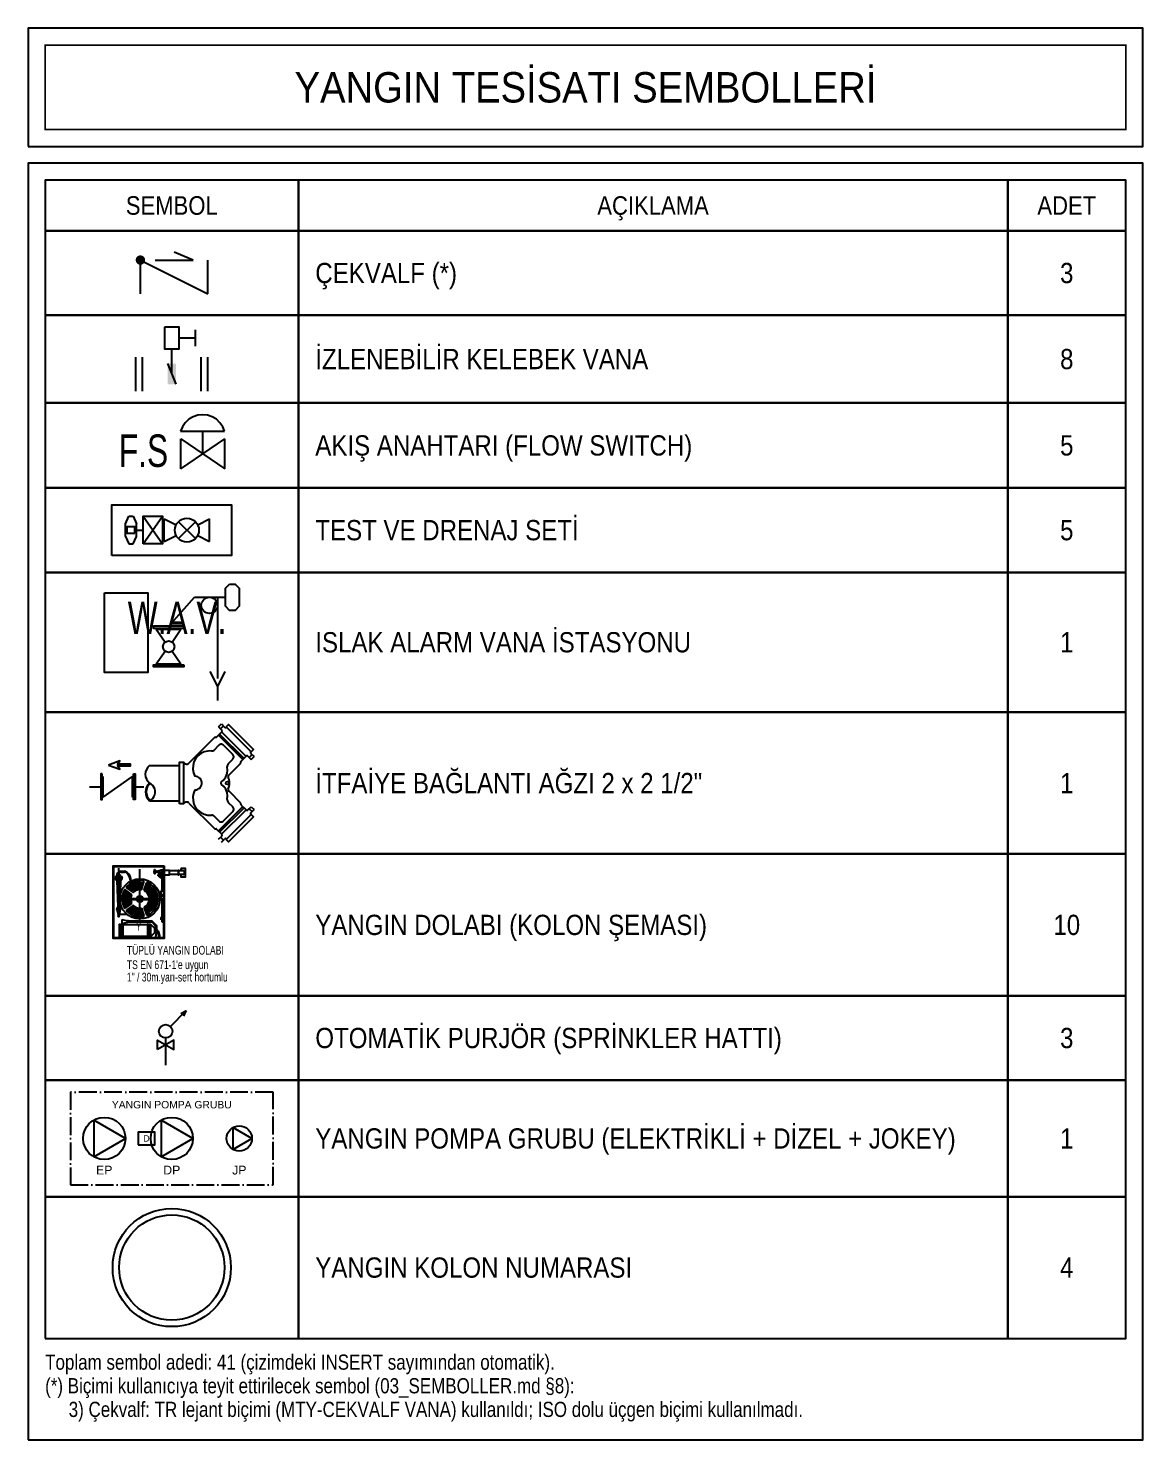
# Model space of a CAD drawing. Header units: centimetres. Extents: x -580 to 3890, y -1115 to 2015.
# Drawn here: x 3230 to 3890, y 914 to 1750 of the extents above; entities that cross this region are included whole.
import ezdxf
from ezdxf.enums import TextEntityAlignment as Align

# ---------------------------------------------------------------- set-up
doc = ezdxf.new("R2010")
doc.units = ezdxf.units.CM
doc.linetypes.add('DASHDOT', pattern=[3.556, 2.54, -0.508, 0, -0.508])
for name, color, linetype in [('MTY-PISSU-KOLONNO', 211, 'Continuous'), ('MTY-VANA', 1, 'Continuous'), ('ROTAS-LEJANT-BASLIK', 5, 'Continuous'), ('ROTAS-LEJANT-CERCEVE', 7, 'Continuous'), ('ROTAS-LEJANT-YAZI', 7, 'Continuous'), ('ROTAS-YANGIN-SEMBOL', 10, 'Continuous')]:
    doc.layers.add(name, color=color, linetype=linetype)
doc.styles.add('ANOTATIVO', font='arial.ttf')
doc.styles.add('CAP', font='wturkce.SHX', dxfattribs={"width": 0.65})
doc.styles.add('ROTAS', font='arial.ttf')

# ---------------------------------------------------------------- blocks, each defined once
blk = doc.blocks.new('MTY-CEKVALF VANA')
at = {"layer": 'MTY-VANA'}
h = blk.add_hatch(color=256, dxfattribs=at)
edge = h.paths.add_edge_path()
edge.add_arc((-10, 5), 1.41, 180, 540, ccw=False)
for p, q in [((-10, -5), (-10, 5)), ((-10, 5), (10, -5)), ((-5.6, 5), (5.6, 5)), ((5.6, 5), (0, 7.32)), ((10, -5), (10, 5))]:
    blk.add_line(p, q, dxfattribs=at)
at = {"layer": 'MTY-VANA', "style": 'CAP', "width": 0.65}
blk.add_attdef('CAP', text='', height=5, rotation=153.4349, dxfattribs=at).set_placement((0, 0), align=Align.CENTER)
blk = doc.blocks.new('MTY-IZLENEBILIR KELEBEK VANA')
at = {"layer": 'MTY-VANA'}
for p, q in [((6.98, 8.19), (6.98, 13.07)), ((6.98, 8.19), (6.98, 13.07)), ((6.98, 8.19), (6.98, 13.07)), ((6.98, 8.19), (6.98, 13.07)), ((6.98, 10.63), (2.17, 10.63)), ((6.98, 10.63), (2.17, 10.63)), ((6.98, 10.63), (2.17, 10.63)), ((6.98, 10.63), (2.17, 10.63)), ((-1.22, 3.06), (1.22, -3.06)), ((-1.22, 3.06), (1.22, -3.06)), ((-1.22, 3.06), (1.22, -3.06))]:
    blk.add_line(p, q, dxfattribs=at)
at = {"layer": 'MTY-VANA', "linetype": 'Continuous'}
for p, q in [((-10.66, -5.08), (-10.66, 4.92)), ((-10.66, -5.08), (-10.66, 4.92)), ((-10.66, -5.08), (-10.66, 4.92)), ((-10.66, -5.08), (-10.66, 4.92)), ((-8.66, -5.08), (-8.66, 4.92)), ((-8.66, -5.08), (-8.66, 4.92)), ((-8.66, -5.08), (-8.66, 4.92)), ((-8.66, -5.08), (-8.66, 4.92)), ((0, 0), (0, 7.39)), ((0, 0), (0, 7.39)), ((0, 0), (0, 7.39)), ((0, 0), (0, 7.39)), ((8.66, -5.08), (8.66, 4.92)), ((8.66, -5.08), (8.66, 4.92)), ((8.66, -5.08), (8.66, 4.92)), ((8.66, -5.08), (8.66, 4.92)), ((10.66, -5.08), (10.66, 4.92)), ((10.66, -5.08), (10.66, 4.92)), ((10.66, -5.08), (10.66, 4.92)), ((10.66, -5.08), (10.66, 4.92))]:
    blk.add_line(p, q, dxfattribs=at)
at = {"layer": 'MTY-VANA'}
blk.add_lwpolyline([(-2.17, 13.88), (-2.17, 7.39), (2.17, 7.39), (2.17, 13.88)], close=True, dxfattribs=at)
blk.add_lwpolyline([(-2.17, 13.88), (-2.17, 7.39), (2.17, 7.39), (2.17, 13.88)], close=True, dxfattribs=at)
blk.add_lwpolyline([(-2.17, 13.88), (-2.17, 7.39), (2.17, 7.39), (2.17, 13.88)], close=True, dxfattribs=at)
blk.add_lwpolyline([(-2.17, 13.88), (-2.17, 7.39), (2.17, 7.39), (2.17, 13.88)], close=True, dxfattribs=at)
at = {"layer": 'MTY-VANA', "linetype": 'Continuous'}
blk.add_trace([(-1.22, 3.06), (1.22, 3.06), (-1.22, -3.06), (1.22, -3.06)], dxfattribs=at)
blk.add_trace([(-1.22, 3.06), (1.22, 3.06), (-1.22, -3.06), (1.22, -3.06)], dxfattribs=at)
blk.add_trace([(-1.22, 3.06), (1.22, 3.06), (-1.22, -3.06), (1.22, -3.06)], dxfattribs=at)
blk.add_trace([(-1.22, 3.06), (1.22, 3.06), (-1.22, -3.06), (1.22, -3.06)], dxfattribs=at)
at = {"layer": 'MTY-VANA', "style": 'CAP', "width": 0.65}
blk.add_attdef('CAP', text='', height=5, rotation=270, dxfattribs=at).set_placement((0, 0), align=Align.CENTER)
blk = doc.blocks.new('ROTAS-AKIS-ANAHTARI')
for p, q in [((-6.54, 3.08), (6.47, 3.08)), ((-6.5, -8), (-6.5, 0.8)), ((-6.5, 0.8), (6.54, -8)), ((-6.5, -8), (6.54, 0.8)), ((0.02, -3.6), (0.02, 3.08)), ((6.54, -8), (6.54, 0.8))]:
    blk.add_line(p, q)
blk.add_lwpolyline([(6.47, 3.08), (5.93, 4.43), (5.11, 5.63), (4.05, 6.63), (2.8, 7.38), (1.42, 7.85), (-0.03, 8), (-1.48, 7.85), (-2.86, 7.38), (-4.11, 6.63), (-5.17, 5.63), (-5.99, 4.43), (-6.54, 3.08)])
at = {"style": 'ROTAS', "width": 0.7}
blk.add_text('F.S', height=9.6, dxfattribs=at).set_placement((-24.83, -7.46))
at = {"style": 'ROTAS'}
blk.add_attdef('NO', text='', height=6, dxfattribs=at).set_placement((0, 11), align=Align.BOTTOM_CENTER)
blk = doc.blocks.new('ROTAS-TEST-DRENAJ')
for p, q in [((-13.69, 1.91), (-12.71, 4.1)), ((-11.41, 4.1), (-10.43, 1.91)), ((-10.95, 0), (-8.45, 0)), ((-8.45, 4.1), (-2.75, -4.1)), ((-8.45, -4.1), (-2.75, 4.1)), ((-8.45, 4.1), (-2.75, -4.1)), ((-8.45, -4.1), (-2.75, 4.1)), ((-2.75, 0), (-2.23, 0)), ((-2.23, 3.36), (1.32, 1.59)), ((-2.23, -3.36), (-2.23, 3.36)), ((1.98, -2.51), (7, 2.51)), ((1.98, 2.51), (7, -2.51)), ((7.67, 1.59), (11.21, 3.36)), ((11.21, -3.36), (11.21, 3.36)), ((-13.69, -1.91), (-12.71, -4.1)), ((-11.41, -4.1), (-10.43, -1.91)), ((-2.23, -3.36), (1.32, -1.59)), ((7.67, -1.59), (11.21, -3.36))]:
    blk.add_line(p, q)
for points in [[(-17.7, -7.5), (-17.7, 7.5), (17.7, 7.5), (17.7, -7.5), (-17.7, -7.5)], [(-13.69, -1.91), (-13.69, 1.91)], [(-10.95, -0.94), (-10.95, 0.94), (-13.3, 0.94), (-13.3, -0.94), (-10.95, -0.94)], [(-12.71, 4.1), (-11.41, 4.1)], [(-10.43, -1.91), (-10.43, 1.91)], [(-8.45, -4.1), (-8.45, 4.1), (-2.75, 4.1), (-2.75, -4.1), (-8.45, -4.1)], [(-12.71, -4.1), (-11.41, -4.1)]]:
    blk.add_lwpolyline(points)
blk.add_circle((4.49, 0), 3.55)
at = {"style": 'ROTAS'}
blk.add_attdef('NO', text='', height=6, dxfattribs=at).set_placement((0, 10.5), align=Align.BOTTOM_CENTER)
blk = doc.blocks.new('ROTAS-ISLAK-ALARM')
for p, q in [((-0.92, 4.74), (6.69, 13.33)), ((6.69, 13.33), (13.49, 13.33)), ((13.49, 13.33), (13.49, -10.69)), ((13.49, 13.33), (15.89, 13.33)), ((-4.58, 3.86), (-1.93, 0.07)), ((-4.58, 3.86), (2.71, 3.86)), ((0.11, 0.07), (2.71, 3.86)), ((-4.58, -6.39), (-1.96, -2.64)), ((0.14, -2.64), (2.71, -6.39)), ((-4.58, -6.39), (2.71, -6.39)), ((11.25, -8.71), (13.49, -13.09)), ((15.72, -8.71), (13.49, -13.09)), ((13.49, -13.09), (13.49, -17.21))]:
    blk.add_line(p, q)
for points in [[(17.09, 17.21), (18.76, 17.21), (19.96, 16.01), (19.96, 10.65), (18.76, 9.45), (17.09, 9.45), (15.89, 10.65), (15.89, 16.01), (17.09, 17.21)], [(-19.96, 14.61), (-7.13, 14.61), (-7.13, -8.92), (-19.96, -8.92), (-19.96, 14.61)], [(3.58, 4.2), (3.58, 4.74), (-5.42, 4.74), (-5.42, 4.2), (3.58, 4.2)], [(3.58, -6.73), (3.58, -7.26), (-5.42, -7.26), (-5.42, -6.73), (3.58, -6.73)]]:
    blk.add_lwpolyline(points)
for centre, radius in [((11.14, 10.95), 2.4), ((-0.91, -1.3), 1.7)]:
    blk.add_circle(centre, radius)
at = {"style": 'ROTAS', "width": 0.7}
blk.add_text('W.A.V.', height=9.6, dxfattribs=at).set_placement((-13.03, 2.41))
at = {"style": 'ROTAS'}
blk.add_attdef('NO', text='', height=6, dxfattribs=at).set_placement((0, 20.21), align=Align.BOTTOM_CENTER)
blk = doc.blocks.new('ROTAS-ITFAIYE-AGZI')
for p, q in [((16.43, 19.72), (17.46, 20.75)), ((17.12, 19.03), (18.15, 20.06)), ((17.46, 20.75), (18.56, 19.65)), ((6.04, 7), (15.04, 16)), ((15.21, 16.07), (15.54, 16.07)), ((15.71, 16.14), (17.53, 17.96)), ((16.37, 16.8), (24.93, 8.24)), ((16.43, 19.72), (17.53, 18.62)), ((16.8, 17.23), (25.36, 8.67)), ((17.51, 17.94), (25.96, 9.5)), ((19.21, 19.65), (19.23, 19.67)), ((14.83, 11.61), (16.51, 13.29)), ((18.14, 13.29), (21.42, 10.01)), ((27.16, 8.99), (28.18, 10.02)), ((27.77, 11.09), (27.79, 11.11)), ((27.77, 10.43), (28.87, 9.33)), ((-7.82, 6.2), (2.7, 6.2)), ((4.16, 7.31), (4.29, 7.13)), ((19.8, 6.76), (21.42, 8.38)), ((20.09, 2.88), (24.13, 6.92)), ((24.2, 7.08), (24.2, 7.42)), ((24.27, 7.58), (26.09, 9.4)), ((26.74, 9.4), (27.84, 8.3)), ((27.84, 8.3), (28.87, 9.33)), ((-24.06, -4.97), (-24.06, 2.34)), ((-13.78, -4.97), (-13.78, 2.34)), ((-28.87, -1.3), (-24.94, -1.3)), ((-12.9, -1.3), (-9.79, -1.3)), ((20.09, -2.88), (24.13, -6.92)), ((-7.82, -6.2), (2.7, -6.2)), ((4.16, -7.31), (4.29, -7.13)), ((6.04, -7), (15.05, -16)), ((16.37, -16.8), (24.93, -8.24)), ((16.8, -17.23), (25.36, -8.67)), ((17.51, -17.94), (25.96, -9.5)), ((19.8, -6.76), (21.42, -8.38)), ((24.2, -7.42), (24.2, -7.08)), ((24.27, -7.58), (26.09, -9.4)), ((26.74, -9.4), (27.84, -8.3)), ((27.16, -8.99), (28.19, -10.02)), ((27.77, -10.43), (28.87, -9.33)), ((27.84, -8.3), (28.87, -9.33)), ((14.83, -11.61), (16.51, -13.29)), ((18.14, -13.29), (21.42, -10.01)), ((27.77, -11.09), (27.79, -11.11)), ((15.21, -16.07), (15.54, -16.07)), ((15.71, -16.14), (17.53, -17.96)), ((16.43, -19.72), (17.53, -18.62)), ((17.12, -19.03), (18.15, -20.06)), ((17.46, -20.75), (18.56, -19.65)), ((19.22, -19.65), (19.24, -19.67))]:
    blk.add_line(p, q)
for points in [[(19.14, 19.76), (27.89, 11.01), (28.71, 11.83), (19.95, 20.58), (19.14, 19.76)], [(15.21, 16.07), (15.16, 16.07), (15.12, 16.05), (15.08, 16.03), (15.04, 16)], [(15.54, 16.07), (15.59, 16.08), (15.63, 16.09), (15.67, 16.11), (15.71, 16.14)], [(17.53, 17.96), (17.6, 18.04), (17.64, 18.14), (17.66, 18.24), (17.66, 18.34), (17.64, 18.44), (17.6, 18.54), (17.53, 18.62)], [(18.56, 19.65), (18.64, 19.58), (18.73, 19.54), (18.84, 19.51), (18.94, 19.51), (19.04, 19.54), (19.13, 19.58), (19.21, 19.65)], [(13.92, 11.28), (12.63, 11.24), (11.37, 10.93), (10.21, 10.36), (9.2, 9.56), (8.37, 8.56), (7.78, 7.42), (7.45, 6.17), (7.38, 4.88), (7.59, 3.6), (8.07, 2.4)], [(13.92, 11.28), (14.17, 11.28), (14.41, 11.34), (14.63, 11.45), (14.83, 11.61)], [(18.14, 13.29), (17.94, 13.45), (17.7, 13.56), (17.45, 13.62), (17.19, 13.62), (16.94, 13.56), (16.71, 13.45), (16.51, 13.29)], [(21.42, 8.38), (21.58, 8.58), (21.69, 8.81), (21.75, 9.07), (21.75, 9.33), (21.69, 9.58), (21.58, 9.81), (21.42, 10.01)], [(27.77, 11.09), (27.71, 11.01), (27.66, 10.91), (27.64, 10.81), (27.64, 10.71), (27.66, 10.61), (27.71, 10.51), (27.77, 10.43)], [(-22.16, 6.34), (-18.25, 4.9), (-19, 6.04), (-14.48, 6.04), (-14.48, 6.64), (-19, 6.64), (-18.25, 7.79), (-22.16, 6.34)], [(-7.82, 6.2), (-8.44, 5.57), (-8.9, 4.81), (-9.19, 3.98), (-9.29, 3.1), (-9.19, 2.22), (-8.9, 1.38), (-8.44, 0.63), (-7.82, 0)], [(2.7, -7.31), (2.7, 7.31), (4.16, 7.31), (4.16, -7.31), (2.7, -7.31)], [(4.29, 7.13), (4.46, 6.95), (4.66, 6.81), (4.89, 6.71), (5.13, 6.66), (5.38, 6.67), (5.62, 6.73), (5.84, 6.84), (6.04, 7)], [(17.38, 0.35), (18.27, 1.18), (18.95, 2.19), (19.39, 3.32), (19.57, 4.52), (19.48, 5.73)], [(19.8, 6.76), (19.63, 6.54), (19.51, 6.29), (19.46, 6.01), (19.48, 5.73)], [(24.13, 6.92), (24.16, 6.95), (24.18, 6.99), (24.19, 7.04), (24.2, 7.08)], [(24.27, 7.58), (24.24, 7.55), (24.22, 7.51), (24.2, 7.46), (24.2, 7.42)], [(26.74, 9.4), (26.66, 9.47), (26.57, 9.51), (26.47, 9.54), (26.36, 9.54), (26.26, 9.51), (26.17, 9.47), (26.09, 9.4)], [(-24.4, 3.21), (-24.94, 3.21), (-24.94, -5.82), (-24.4, -5.82), (-24.4, 3.21)], [(-24.06, -4.97), (-13.78, 2.34)], [(-13.44, 3.21), (-12.9, 3.21), (-12.9, -5.82), (-13.44, -5.82), (-13.44, 3.21)], [(8.13, -2.4), (8.63, -2.35), (9.1, -2.19), (9.54, -1.94), (9.91, -1.61), (10.21, -1.2), (10.41, -0.74), (10.51, -0.25), (10.51, 0.25), (10.41, 0.74), (10.21, 1.2), (9.91, 1.61), (9.54, 1.94), (9.1, 2.19), (8.63, 2.35), (8.13, 2.4)], [(17.38, 0.35), (17.31, 0.28), (17.26, 0.2), (17.22, 0.1), (17.21, 0), (17.22, -0.1), (17.26, -0.2), (17.31, -0.28), (17.38, -0.35)], [(20.09, 2.88), (19.96, 2.72), (19.85, 2.53), (19.78, 2.34), (19.75, 2.13)], [(19.75, 2.13), (19.75, 2.1), (19.76, 2.07), (19.77, 2.03), (19.78, 2.01)], [(19.78, -2), (20.11, -1.24), (20.28, -0.42), (20.28, 0.42), (20.11, 1.24), (19.78, 2.01)], [(-7.82, 0), (-8.4, -0.65), (-8.84, -1.4), (-9.11, -2.23), (-9.2, -3.1), (-9.11, -3.97), (-8.84, -4.8), (-8.4, -5.55), (-7.82, -6.2)], [(-7.6, -0.11), (-8.17, -0.73), (-8.61, -1.46), (-8.88, -2.26), (-8.97, -3.1), (-8.88, -3.94), (-8.61, -4.75), (-8.17, -5.47), (-7.6, -6.09)], [(-7.82, -6.2), (-7.21, -5.85), (-6.68, -5.37), (-6.26, -4.8), (-5.97, -4.15), (-5.82, -3.46), (-5.82, -2.75), (-5.97, -2.05), (-6.26, -1.4), (-6.68, -0.83), (-7.21, -0.35), (-7.82, 0)], [(8.07, -2.4), (7.59, -3.6), (7.38, -4.88), (7.45, -6.17), (7.78, -7.42), (8.38, -8.57), (9.2, -9.56), (10.21, -10.36), (11.37, -10.93), (12.63, -11.24), (13.92, -11.28)], [(19.48, -5.73), (19.57, -4.52), (19.39, -3.32), (18.95, -2.19), (18.27, -1.18), (17.38, -0.35)], [(19.78, -2), (19.77, -2.03), (19.76, -2.07), (19.75, -2.1), (19.75, -2.13)], [(19.75, -2.13), (19.78, -2.34), (19.85, -2.53), (19.96, -2.72), (20.09, -2.88)], [(6.04, -7), (5.84, -6.84), (5.62, -6.73), (5.38, -6.67), (5.13, -6.66), (4.89, -6.71), (4.66, -6.81), (4.46, -6.95), (4.29, -7.13)], [(19.48, -5.73), (19.46, -6.01), (19.51, -6.29), (19.63, -6.54), (19.8, -6.76)], [(19.48, -5.73), (19.46, -6.01), (19.51, -6.29), (19.63, -6.54), (19.8, -6.76)], [(21.42, -10.01), (21.58, -9.81), (21.69, -9.58), (21.75, -9.32), (21.75, -9.07), (21.69, -8.81), (21.58, -8.58), (21.42, -8.38)], [(24.2, -7.08), (24.19, -7.04), (24.18, -6.99), (24.16, -6.95), (24.13, -6.92)], [(24.2, -7.42), (24.2, -7.46), (24.22, -7.5), (24.24, -7.54), (24.27, -7.58)], [(26.09, -9.4), (26.17, -9.47), (26.26, -9.51), (26.37, -9.54), (26.47, -9.54), (26.57, -9.51), (26.66, -9.47), (26.74, -9.4)], [(14.83, -11.61), (14.64, -11.45), (14.41, -11.34), (14.17, -11.28), (13.92, -11.28)], [(16.51, -13.29), (16.71, -13.45), (16.94, -13.56), (17.2, -13.62), (17.45, -13.62), (17.71, -13.56), (17.94, -13.45), (18.14, -13.29)], [(19.14, -19.76), (27.89, -11.01), (28.71, -11.83), (19.95, -20.58), (19.14, -19.76)], [(27.77, -10.43), (27.71, -10.51), (27.66, -10.61), (27.64, -10.71), (27.64, -10.81), (27.66, -10.91), (27.71, -11.01), (27.77, -11.09)], [(15.05, -16), (15.08, -16.03), (15.12, -16.05), (15.16, -16.07), (15.21, -16.07)], [(15.71, -16.14), (15.67, -16.11), (15.63, -16.09), (15.59, -16.08), (15.54, -16.07)], [(17.53, -18.62), (17.6, -18.54), (17.64, -18.44), (17.66, -18.34), (17.66, -18.24), (17.64, -18.14), (17.6, -18.04), (17.53, -17.96)], [(19.22, -19.65), (19.13, -19.58), (19.04, -19.54), (18.94, -19.51), (18.84, -19.51), (18.74, -19.54), (18.64, -19.58), (18.56, -19.65)]]:
    blk.add_lwpolyline(points)
blk.add_circle((19.51, 0), 0.553)
at = {"style": 'ROTAS'}
blk.add_attdef('NO', text='', height=6, dxfattribs=at).set_placement((0, 23.75), align=Align.BOTTOM_CENTER)
blk = doc.blocks.new('ROTAS-YANGIN-DOLABI-KOLON')
for p, q in [((-22.4, -11), (-22.4, 25)), ((-20.9, 22.7), (-18.1, 22.7)), ((-20.9, 22.1), (-18.1, 22.1)), ((-20.9, 22.1), (-20.9, 22.1)), ((-6.9, -14), (-6.9, 24.1)), ((3.5, 21.8), (3.5, 22.8)), ((3.8, 22.8), (3.5, 22.8)), ((3.8, 21.8), (3.5, 21.8)), ((3.8, 20.7), (3.8, 23.9)), ((3.8, 23.9), (4.2, 23.9)), ((3.8, 21.8), (3.8, 22.8)), ((3.8, 20.7), (4.2, 20.7)), ((4.2, 20.7), (4.2, 23.9)), ((4.5, 22.8), (4.2, 22.8)), ((4.5, 21.8), (4.2, 21.8)), ((4.5, 21.8), (4.5, 22.8)), ((5.2, 22.5), (4.5, 22.5)), ((5.2, 22), (4.5, 22)), ((5.5, 22.8), (5.2, 22.8)), ((5.2, 21.8), (5.2, 22.8)), ((5.5, 21.8), (5.2, 21.8)), ((5.5, 21.8), (5.5, 22.8)), ((6, 22.6), (5.5, 22.6)), ((6, 21.9), (5.5, 21.9)), ((6, 21.8), (6, 22.8)), ((6.6, 22.8), (6, 22.8)), ((6.6, 21.8), (6, 21.8)), ((6.6, 23), (7.9, 23)), ((6.6, 21.6), (6.6, 23)), ((6.6, 21.6), (7.7, 21.6)), ((6.7, 20.5), (6.9, 20.7)), ((7.6, 21), (6.9, 20.7)), ((6.9, 20.7), (9.3, 18.8)), ((7.1, 21.3), (7.1, 23.3)), ((7.1, 23.3), (7.7, 23.3)), ((7.1, 21.3), (7.7, 21.3)), ((7.4, 21.3), (7.4, 23.3)), ((7.6, 21), (9.4, 19.5)), ((7.7, 21.3), (7.7, 23.3)), ((8.7, 21.8), (8.7, 20.1)), ((8.7, 21.8), (10.3, 21.8)), ((9.3, 23.1), (9.8, 23.1)), ((9.3, 23.1), (9.3, 21.8)), ((9.8, 23.1), (9.8, 21.8)), ((10.1, 23), (9.9, 23)), ((10.1, 19.2), (10.1, 24.1)), ((10.1, 24.1), (10.3, 24.1)), ((10.3, 24.1), (10.3, 19.2)), ((10.3, 21.8), (10.3, 20.1)), ((21.1, 23), (14.8, 23)), ((24.7, 23), (21.7, 23)), ((-24.3, 19), (-25, 17.9)), ((-25, 17.9), (-19.9, 17.9)), ((-25, 16.8), (-25, 17.9)), ((-25, 17.4), (-19.9, 17.4)), ((-25, 16.8), (-19.9, 16.8)), ((-25, 16.8), (-25, 16.8)), ((-24.1, 15.8), (-24.6, 16.7)), ((-24.3, 19), (-20.6, 19)), ((-24.1, 15.8), (-20.9, 15.8)), ((-23.9, 19.8), (-23.9, 19)), ((-23.9, 15.8), (-23.1, -3.5)), ((-22.7, 17.9), (-22.7, 19)), ((-22.7, 15.8), (-22.7, 16.8)), ((-22.1, 17.9), (-22.1, 19)), ((-22.1, 15.8), (-22.1, 16.8)), ((-21.1, 15.8), (-21.7, -3.5)), ((-21.1, 19.4), (-21.1, 19)), ((-20.9, 15.8), (-20.3, 16.7)), ((-20.6, 19), (-19.9, 17.9)), ((-19.9, 16.8), (-19.9, 17.9)), ((-19.9, 16.8), (-19.9, 16.8)), ((-12.2, 7.5), (-16.4, 10.5)), ((-5.5, 9.7), (-3.9, 14.6)), ((-3.7, 9.1), (-2.1, 14)), ((6.4, 20.1), (6.6, 20.3)), ((6.4, 20.1), (8.7, 18.2)), ((6.4, 20.1), (6.4, 20.1)), ((6.4, 19.2), (6.5, 19.9)), ((6.4, 19.2), (7.9, 18)), ((6.5, 19), (6.6, 19.1)), ((6.6, 20.3), (9, 18.4)), ((6.7, 20.5), (9.1, 18.5)), ((6.7, 20.2), (6.9, 20.4)), ((7.1, 18.7), (7.5, 19.2)), ((7.3, 18.5), (7.7, 19)), ((7.7, 18.1), (7.7, 18.1)), ((7.9, 18), (8.5, 18.2)), ((8, 19.8), (8.4, 20.3)), ((8.2, 19.6), (8.6, 20.1)), ((8.7, 18.1), (9, 18.4)), ((8.7, 18.2), (8.7, 18.1)), ((8.8, 18.5), (8.9, 18.6)), ((9.1, 18.5), (9.3, 18.8)), ((9.4, 19.5), (9.3, 18.8)), ((9.3, 19.3), (9.3, 9)), ((9.8, 19.3), (9.8, 9)), ((10.3, 19.2), (10.1, 19.2)), ((21.1, 20.3), (14.8, 20.3)), ((24.7, 20.3), (21.7, 20.3)), ((-22.4, 2.8), (8.7, 2.8)), ((-22.4, 2), (8.7, 2)), ((-22.1, 2.4), (9.6, 2.4)), ((-13.3, 6), (-17.5, 9)), ((0.5, 3.3), (5.6, 3.3)), ((0.5, 1.5), (5.6, 1.5)), ((8.7, 3.5), (8.7, 8.2)), ((8.7, 3.5), (8.7, 1.8)), ((9.3, 1), (9.3, -10.6)), ((9.8, 1), (9.8, -10.6)), ((10.3, 8.2), (10.3, 1.8)), ((-23.7, -5.3), (-23.7, -4.8)), ((-23.7, -5.1), (-21.1, -5.1)), ((-23.5, -4.5), (-21.3, -4.5)), ((-23.5, -5.6), (-21.3, -5.6)), ((-23.4, -4), (-23.4, -3.7)), ((-23.4, -4), (-21.4, -4)), ((-23.4, -4), (-21.4, -4)), ((-23.4, -4.5), (-23.4, -4)), ((-23.4, -4.5), (-21.4, -4.5)), ((-23.4, -6.7), (-23.4, -5.6)), ((-23.4, -6.7), (-21.4, -6.7)), ((-23.4, -6.7), (-22.8, -9.3)), ((-23.1, -3.5), (-21.7, -3.5)), ((-22.8, -9.3), (-23.1, -10)), ((-23.1, -10), (-21.7, -10)), ((-23.1, -10), (-22.9, -10.4)), ((-22.8, -9.3), (-22, -9.3)), ((-22, -9.3), (-21.4, -6.7)), ((-21.7, -10), (-22, -9.3)), ((-22, -10.4), (-21.7, -10)), ((-21.9, -8.7), (-16.5, -8.7)), ((-21.4, -4), (-21.4, -3.7)), ((-21.4, -4.5), (-21.4, -4)), ((-21.4, -6.7), (-21.4, -5.6)), ((-21.1, -5.3), (-21.1, -4.8)), ((-13.3, -1.1), (-17.5, -4.2)), ((-12.2, -2.7), (-16.4, -5.7)), ((-5.7, -4.3), (-3.9, -9.7)), ((-3.7, -4.3), (-2.1, -9.2)), ((-22.9, -10.4), (-22, -10.4)), ((-20.2, -12.7), (-20.2, -15.5)), ((-20.2, -12.7), (-15.8, -13.6)), ((-20.2, -15.5), (-15.8, -14.6)), ((-15.8, -13.6), (-15.8, -14.6)), ((4, -21.3), (4, -20.2)), ((4, -20.2), (5.3, -20.2)), ((5.2, -20), (4.4, -20)), ((5.3, -20.2), (5.3, -21.3)), ((8.7, -13), (8.7, -11.3)), ((8.7, -13), (10.3, -13)), ((9.3, -13), (9.3, -14.5)), ((9.3, -14.5), (9.8, -14.5)), ((9.8, -13), (9.8, -14.5)), ((10.3, -13), (10.3, -11.3)), ((5.3, -21.3), (4, -21.3))]:
    blk.add_line(p, q)
for points in [[(10.9, 26.7), (10.9, -26.7), (-26.5, -26.7), (-26.5, 26.7), (10.9, 26.7)], [(10.3, 26.1), (10.3, -26.1), (-25.9, -26.1), (-25.9, 26.1), (10.3, 26.1)], [(-20.9, 22.7), (-21.6, 22.5), (-22.3, 22.2), (-22.9, 21.8), (-23.4, 21.2), (-23.7, 20.5), (-23.9, 19.8)], [(-21.7, 21.9), (-21.9, 21.8), (-22, 21.7), (-22.2, 21.5), (-22.3, 21.4), (-22.3, 21.1), (-22.3, 20.9), (-22.3, 20.7), (-22.2, 20.5), (-22.1, 20.3), (-22, 20.2), (-21.8, 20.1), (-21.6, 20), (-21.4, 20)], [(-20.9, 22.1), (-21.1, 22.1), (-21.3, 22.1), (-21.5, 22), (-21.7, 21.9)], [(-16.3, 21.8), (-16.7, 22.1), (-17.1, 22.4), (-17.6, 22.6), (-18.1, 22.7)], [(-16.6, 21.4), (-17, 21.7), (-17.3, 21.9), (-17.7, 22), (-18.1, 22.1)], [(-13.8, 15.4), (-14, 17.1), (-14.5, 18.7), (-15.4, 20.2), (-16.6, 21.4)], [(-13.2, 15.7), (-13.5, 17.4), (-14.1, 19.1), (-15, 20.6), (-16.3, 21.8)], [(7.9, 20.7), (8, 20.8), (8, 20.9), (8.1, 21), (8.1, 21.1), (8.1, 21.2), (8, 21.3), (8, 21.4), (7.9, 21.5), (7.8, 21.6), (7.7, 21.6)], [(9.9, 23), (9.8, 23.2), (9.5, 23.3), (9.3, 23.4), (9, 23.5), (8.8, 23.5), (8.5, 23.4), (8.3, 23.3), (8, 23.2), (7.9, 23)], [(9.3, 21.1), (9.2, 21.2), (9.1, 21.3), (8.9, 21.4), (8.8, 21.5), (8.6, 21.5), (8.4, 21.4)], [(10.1, 21.4), (9.7, 21.1), (9.5, 20.7), (9.2, 20.2), (9.1, 19.8)], [(10.9, 23.2), (10.9, 20.1), (14.8, 20.1), (14.8, 23.2), (10.9, 23.2)], [(21.1, 23.2), (21.1, 20.1), (21.7, 20.1), (21.7, 23.2), (21.1, 23.2)], [(23.2, 20.3), (23.2, 18.7), (26.5, 18.7), (26.5, 24.6), (23.2, 24.6)], [(23.2, 24.6), (23.2, 23)], [(24.7, 20.3), (25, 20.4), (25.2, 20.5), (25.5, 20.7), (25.6, 20.9), (25.8, 21.1), (25.9, 21.4), (25.9, 21.7), (25.9, 21.9), (25.8, 22.2), (25.6, 22.4), (25.5, 22.6), (25.2, 22.8), (25, 22.9), (24.7, 23)], [(-24.6, 16.7), (-24.7, 16.7), (-24.8, 16.8), (-24.9, 16.8), (-25, 16.8)], [(-21.1, 19.4), (-21.1, 19.5), (-21.1, 19.7), (-21.2, 19.8), (-21.3, 19.9), (-21.4, 20)], [(-19.9, 16.8), (-20, 16.8), (-20.1, 16.8), (-20.2, 16.7), (-20.3, 16.7)], [(-16.5, 11.5), (-16.6, 11.4), (-16.6, 11.3), (-16.7, 11.1), (-16.7, 11), (-16.6, 10.8), (-16.6, 10.7), (-16.5, 10.6), (-16.4, 10.5)], [(-4.4, 15.4), (-7, 15.7), (-9.7, 15.3), (-12.2, 14.5), (-14.5, 13.2), (-16.5, 11.5)], [(-15.5, 10.6), (-15.6, 10.5), (-15.7, 10.4), (-15.8, 10.3), (-15.9, 10.1)], [(-15.5, 10.6), (-15, 11.3), (-14.6, 12), (-14.3, 12.8), (-14, 13.5)], [(-15.1, 10.3), (-14.5, 11.1), (-14, 12), (-13.6, 12.9), (-13.4, 13.9)], [(-4.4, 13), (-6.7, 13.3), (-9.1, 13), (-11.3, 12.3), (-13.3, 11.1), (-15, 9.5)], [(-4.7, 12), (-6.8, 12.2), (-8.9, 12), (-10.9, 11.3), (-12.6, 10.3), (-14.2, 8.9)], [(-4.1, 14), (-6.7, 14.3), (-9.3, 14.1), (-11.8, 13.2), (-14.1, 11.9)], [(-5.1, 10.9), (-6.9, 11.1), (-8.7, 10.9), (-10.4, 10.4), (-12, 9.5), (-13.3, 8.3)], [(-3.9, 14.6), (-3.9, 14.7), (-3.9, 14.8), (-3.9, 15), (-4, 15.1), (-4, 15.2), (-4.1, 15.3), (-4.3, 15.4), (-4.4, 15.4)], [(1.8, 3.3), (1.4, 5.1), (0.7, 6.8), (-0.4, 8.2), (-1.7, 9.4), (-3.3, 10.4)], [(2.9, 3.3), (2.4, 5.4), (1.6, 7.3), (0.4, 9), (-1.2, 10.3), (-3, 11.4)], [(3.9, 3.3), (3.5, 5.6), (2.5, 7.8), (1.2, 9.7), (-0.6, 11.3), (-2.6, 12.4)], [(5, 3.3), (4.5, 5.9), (3.5, 8.3), (1.9, 10.4), (0, 12.2), (-2.3, 13.4)], [(-1.2, 14.4), (-1.3, 14.4), (-1.5, 14.4), (-1.6, 14.4), (-1.7, 14.4), (-1.9, 14.3), (-2, 14.2), (-2.1, 14.1), (-2.1, 14)], [(6.3, 4.1), (5.7, 6.7), (4.6, 9.1), (3, 11.2), (1.1, 13), (-1.2, 14.4)], [(6.5, 19.9), (6.5, 19.9), (6.5, 20), (6.5, 20), (6.4, 20.1)], [(8.7, 18.2), (8.7, 18.2), (8.6, 18.2), (8.6, 18.2), (8.5, 18.2)], [(8.7, 20.1), (8.7, 19.9), (8.8, 19.8), (8.9, 19.6), (9, 19.5), (9.1, 19.4), (9.3, 19.3), (9.4, 19.3), (9.6, 19.3), (9.8, 19.3), (9.9, 19.4), (10.1, 19.5), (10.2, 19.6), (10.3, 19.8), (10.3, 19.9), (10.3, 20.1)], [(-18.5, 8.8), (-19.5, 6.3), (-20, 3.7), (-20, 1.1), (-19.5, -1.5), (-18.5, -3.9)], [(-17, 8.6), (-18.1, 6.3), (-18.7, 3.7), (-18.7, 1.1), (-18.1, -1.4), (-17, -3.8)], [(-17.5, 9), (-17.6, 9.1), (-17.8, 9.1), (-17.9, 9.1), (-18, 9.1), (-18.2, 9.1), (-18.3, 9), (-18.4, 8.9), (-18.5, 8.8)], [(-16.1, 8), (-17.1, 5.9), (-17.6, 3.6), (-17.6, 1.2), (-17.1, -1.1), (-16.1, -3.2)], [(-15.3, 7.4), (-16.1, 5.5), (-16.6, 3.5), (-16.6, 1.4), (-16.1, -0.7), (-15.3, -2.6)], [(-14.4, 6.7), (-15.1, 5.1), (-15.5, 3.3), (-15.5, 1.5), (-15.1, -0.3), (-14.4, -1.9)], [(-13.5, 6.1), (-14.2, 4.7), (-14.5, 3.2), (-14.5, 1.6), (-14.2, 0.1), (-13.5, -1.3)], [(-13.1, 5.2), (-13.6, 3.8), (-13.7, 2.4), (-13.6, 1), (-13.1, -0.3)], [(-13.1, 5.2), (-13.1, 5.3), (-13.1, 5.5), (-13.1, 5.6), (-13.1, 5.7), (-13.2, 5.9), (-13.3, 6)], [(-5.4, 9.9), (-6.9, 10.1), (-8.5, 9.9), (-9.9, 9.4), (-11.3, 8.6), (-12.4, 7.6)], [(-12.2, 7.5), (-12.1, 7.4), (-12, 7.4), (-11.8, 7.4), (-11.7, 7.4), (-11.5, 7.4), (-11.4, 7.5)], [(-6.2, 9.2), (-7.6, 9.2), (-9, 8.9), (-10.3, 8.3), (-11.4, 7.5)], [(-6.2, 9.2), (-6, 9.2), (-5.9, 9.3), (-5.8, 9.3), (-5.6, 9.4), (-5.5, 9.5), (-5.5, 9.7)], [(-3.7, 9.1), (-3.7, 9), (-3.7, 8.8), (-3.7, 8.7), (-3.6, 8.5), (-3.5, 8.4), (-3.4, 8.3)], [(0.7, 3.3), (0.4, 4.9), (-0.3, 6.3), (-1.2, 7.5), (-2.3, 8.5), (-3.6, 9.3)], [(-3.6, -4.5), (-2.3, -3.7), (-1.2, -2.7), (-0.3, -1.4), (0.4, 0), (0.7, 1.5)], [(-0.2, 3.9), (-0.6, 5.2), (-1.3, 6.4), (-2.3, 7.5), (-3.4, 8.3)], [(-3.4, -3.5), (-2.3, -2.7), (-1.3, -1.6), (-0.6, -0.4), (-0.2, 1)], [(-3.3, -5.5), (-1.7, -4.6), (-0.4, -3.4), (0.7, -1.9), (1.4, -0.3), (1.8, 1.5)], [(-3, -6.6), (-1.2, -5.5), (0.4, -4.1), (1.6, -2.5), (2.4, -0.6), (2.9, 1.5)], [(-2.6, -7.6), (-0.6, -6.4), (1.2, -4.9), (2.5, -3), (3.5, -0.8), (3.9, 1.5)], [(-2.3, -8.6), (0, -7.3), (1.9, -5.6), (3.5, -3.5), (4.5, -1.1), (5, 1.5)], [(-1.2, -9.6), (1.1, -8.2), (3, -6.4), (4.6, -4.3), (5.7, -1.9), (6.3, 0.7)], [(-0.2, 3.9), (-0.1, 3.7), (-0.1, 3.6), (0.1, 3.5), (0.2, 3.4), (0.3, 3.4), (0.5, 3.3)], [(0.5, 1.5), (0.3, 1.5), (0.2, 1.4), (0.1, 1.3), (-0.1, 1.2), (-0.1, 1.1), (-0.2, 1)], [(5.6, 3.3), (5.8, 3.4), (5.9, 3.4), (6, 3.5), (6.1, 3.6), (6.2, 3.7), (6.2, 3.8), (6.3, 4), (6.3, 4.1)], [(6.3, 0.7), (6.3, 0.9), (6.2, 1), (6.2, 1.1), (6.1, 1.3), (6, 1.3), (5.9, 1.4), (5.8, 1.5), (5.6, 1.5)], [(10.3, 8.2), (10.3, 8.4), (10.3, 8.5), (10.2, 8.7), (10.1, 8.8), (9.9, 8.9), (9.8, 9), (9.6, 9), (9.4, 9), (9.3, 9), (9.1, 8.9), (9, 8.8), (8.9, 8.7), (8.8, 8.5), (8.7, 8.4), (8.7, 8.2)], [(8.7, 1.8), (8.7, 1.6), (8.8, 1.5), (8.9, 1.3), (9, 1.2), (9.1, 1.1), (9.3, 1), (9.4, 1), (9.6, 1), (9.8, 1), (9.9, 1.1), (10.1, 1.2), (10.2, 1.3), (10.3, 1.5), (10.3, 1.6), (10.3, 1.8)], [(-23.5, -4.5), (-23.5, -4.5), (-23.6, -4.6), (-23.6, -4.6), (-23.7, -4.6), (-23.7, -4.7), (-23.7, -4.7), (-23.7, -4.8)], [(-23.7, -5.3), (-23.7, -5.4), (-23.7, -5.4), (-23.7, -5.5), (-23.6, -5.5), (-23.6, -5.6), (-23.5, -5.6), (-23.5, -5.6)], [(-23.1, -3.5), (-23.2, -3.5), (-23.3, -3.5), (-23.3, -3.5), (-23.4, -3.6), (-23.4, -3.6), (-23.4, -3.7), (-23.4, -3.7)], [(-21.4, -3.7), (-21.4, -3.7), (-21.4, -3.6), (-21.5, -3.6), (-21.5, -3.5), (-21.6, -3.5), (-21.6, -3.5), (-21.7, -3.5)], [(-21.1, -4.8), (-21.1, -4.7), (-21.1, -4.7), (-21.1, -4.6), (-21.2, -4.6), (-21.2, -4.6), (-21.3, -4.5), (-21.3, -4.5)], [(-21.3, -5.6), (-21.3, -5.6), (-21.2, -5.6), (-21.2, -5.5), (-21.1, -5.5), (-21.1, -5.4), (-21.1, -5.4), (-21.1, -5.3)], [(-18.5, -3.9), (-18.4, -4.1), (-18.3, -4.2), (-18.2, -4.2), (-18, -4.3), (-17.9, -4.3), (-17.8, -4.3), (-17.6, -4.2), (-17.5, -4.2)], [(-16.4, -5.7), (-16.5, -5.8), (-16.6, -5.9), (-16.6, -6), (-16.7, -6.1), (-16.7, -6.3), (-16.6, -6.4), (-16.6, -6.6), (-16.5, -6.7)], [(-16.5, -6.7), (-14.5, -8.4), (-12.2, -9.7), (-9.7, -10.5), (-7, -10.8), (-4.4, -10.6)], [(-15.9, -5.3), (-14, -7.1), (-11.8, -8.4), (-9.3, -9.2), (-6.7, -9.5), (-4.1, -9.2)], [(-15, -4.7), (-13.3, -6.3), (-11.3, -7.5), (-9.1, -8.2), (-6.7, -8.4), (-4.4, -8.1)], [(-14.2, -4.1), (-12.6, -5.5), (-10.9, -6.5), (-8.9, -7.1), (-6.8, -7.4), (-4.7, -7.1)], [(-13.3, -1.1), (-13.2, -1), (-13.1, -0.9), (-13.1, -0.8), (-13.1, -0.6), (-13.1, -0.5), (-13.1, -0.3)], [(-13.3, -3.4), (-12, -4.6), (-10.4, -5.5), (-8.7, -6.1), (-6.9, -6.3), (-5.1, -6.1)], [(-12.4, -2.8), (-11.3, -3.8), (-9.9, -4.6), (-8.5, -5.1), (-6.9, -5.2), (-5.4, -5.1)], [(-11.4, -2.7), (-11.5, -2.6), (-11.7, -2.6), (-11.8, -2.5), (-12, -2.5), (-12.1, -2.6), (-12.2, -2.7)], [(-11.4, -2.7), (-10.1, -3.6), (-8.7, -4.2), (-7.2, -4.4), (-5.7, -4.3)], [(-4.4, -10.6), (-4.3, -10.6), (-4.1, -10.5), (-4, -10.4), (-4, -10.3), (-3.9, -10.2), (-3.9, -10), (-3.9, -9.9), (-3.9, -9.7)], [(-3.4, -3.5), (-3.5, -3.6), (-3.6, -3.7), (-3.7, -3.8), (-3.7, -4), (-3.7, -4.1), (-3.7, -4.3)], [(-2.1, -9.2), (-2.1, -9.3), (-2, -9.4), (-1.9, -9.5), (-1.7, -9.6), (-1.6, -9.6), (-1.5, -9.6), (-1.3, -9.6), (-1.2, -9.6)], [(-22, -16.4), (-22.1, -16.4), (-22.1, -25), (-22, -25)], [(-21.1, -16.3), (-22, -16.3), (-22, -25.1), (-21.1, -25.1), (-21.1, -16.3)], [(-21.1, -24.9), (1.3, -24.9), (4, -22.2), (4, -19.3), (1.3, -16.6), (-21.1, -16.6)], [(-19.8, -16.3), (-19.8, -25.2), (-19.7, -25.3), (-19.2, -25.3), (-19.2, -25.2), (-19.2, -16.3), (-19.2, -16.2), (-19.7, -16.2), (-19.8, -16.3)], [(-15.5, -13.5), (-15.5, -14.7), (-15.8, -14.7), (-15.8, -13.5), (-15.5, -13.5)], [(-15.5, -13.7), (1.8, -13.7), (5.2, -17.1), (5.2, -20.2)], [(-15.5, -14.5), (1.8, -14.5), (4.4, -17.1), (4.4, -20.2)], [(-1.4, -16.3), (-1.4, -25.2), (-1.3, -25.3), (-0.9, -25.3), (-0.8, -25.2), (-0.8, -16.3), (-0.9, -16.2), (-1.3, -16.2), (-1.4, -16.3)], [(0.8, -16.3), (0.8, -25.2), (0.7, -25.3), (0.2, -25.3), (0.2, -25.2), (0.2, -16.3), (0.2, -16.2), (0.7, -16.2), (0.8, -16.3)], [(4, -19.6), (4.4, -19.6), (4.4, -20.2)], [(4.8, -20.5), (4.6, -20.7), (4.6, -21.1)], [(5.3, -20.2), (5.7, -20.2), (6.5, -21.2), (7.4, -24.4), (7.4, -25.4), (7.4, -25.5), (7.2, -25.5), (7.1, -25.4), (7.1, -24.4), (6.4, -22.1)], [(10.3, -11.3), (10.3, -11.2), (10.3, -11), (10.2, -10.9), (10.1, -10.8), (9.9, -10.7), (9.8, -10.6), (9.6, -10.6), (9.4, -10.6), (9.3, -10.6), (9.1, -10.7), (9, -10.8), (8.9, -10.9), (8.8, -11), (8.7, -11.2), (8.7, -11.3)], [(4, -21.9), (4.4, -21.9), (4.4, -21.3)], [(5.3, -21.3), (4.5, -25.4), (4.6, -25.5), (4.8, -25.5), (4.8, -25.4), (5.5, -21.5)], [(6.4, -22.1), (5.3, -21.3)]]:
    blk.add_lwpolyline(points)
for centre, radius in [((-6.9, 2.4), 14.7), ((9.2, 20.1), 0.219), ((9.9, 20.1), 0.219), ((-6.9, 2.4), 2.31), ((-6.9, 2.4), 1.24), ((9.2, 8.2), 0.219), ((9.2, 1.8), 0.219), ((9.5, 5), 0.466), ((9.9, 8.2), 0.219), ((9.9, 1.8), 0.219), ((4.6, -20.7), 0.361), ((9.2, -11.4), 0.219), ((9.9, -11.4), 0.219)]:
    blk.add_circle(centre, radius)
at = {"style": 'ROTAS', "width": 0.7}
for s, height, p in [('Y', 6.72, (-10, -20.8)), ('TÜPLÜ YANGIN DOLABI', 6.4, (-16.4, -38.4)), ("TS EN 671-1'e uygun", 6.4, (-16.4, -49)), ('1" / 30m.yarı-sert hortumlu', 6.4, (-16.4, -58.1))]:
    blk.add_text(s, height=height, dxfattribs=at).set_placement(p)
at = {"style": 'ROTAS'}
blk.add_attdef('NO', text='', height=6, dxfattribs=at).set_placement((0, 29.7), align=Align.BOTTOM_CENTER)
blk = doc.blocks.new('ROTAS-PURJOR-SPRINKLER')
for p, q in [((1.4, 11.4), (6, 16)), ((0, 0), (0, 8))]:
    blk.add_line(p, q)
blk.add_lwpolyline([(4.47, 15.26), (6, 16), (5.26, 14.47)])
blk.add_lwpolyline([(-2.4, 4.6), (-2.4, 7.4), (2.4, 4.6), (2.4, 7.4)], close=True)
blk.add_circle((0, 10), 2)
blk = doc.blocks.new('ROTAS-YANGIN-POMPA-SETI')
at = {"linetype": 'DASHDOT', "ltscale": 4}
blk.add_lwpolyline([(-57.6, -26.4), (57.6, -26.4), (57.6, 26.4), (-57.6, 26.4)], close=True, dxfattribs=at)
for points in [[(-26.4, 0), (-44.4, 10.392), (-44.4, -10.392)], [(12, 0), (-6, 10.392), (-6, -10.392)], [(-19.2, -3.6), (-9.6, -3.6), (-9.6, 3.6), (-19.2, 3.6)], [(45.6, 0), (34.8, 6.2352), (34.8, -6.2352)]]:
    blk.add_lwpolyline(points, close=True)
for centre, radius in [((-38.4, 0), 12), ((0, 0), 12), ((38.4, 0), 7.2)]:
    blk.add_circle(centre, radius)
at = {"style": 'ROTAS'}
for s, height, p in [('YANGIN POMPA GRUBU', 4.2, (0, 19.2)), ('D', 3.6, (-14.4, 0)), ('EP', 5, (-38.4, -18)), ('DP', 5, (0, -18)), ('JP', 5, (38.4, -18))]:
    blk.add_text(s, height=height, dxfattribs=at).set_placement(p, align=Align.MIDDLE_CENTER)
blk.add_attdef('NO', text='', height=6, dxfattribs=at).set_placement((0, 29.4), align=Align.BOTTOM_CENTER)
blk = doc.blocks.new('MTY-KOLON NO')
at = {"layer": 'MTY-PISSU-KOLONNO', "color": 1, "linetype": 'Continuous', "ltscale": 100}
blk.add_circle((0, 0), 27.5, dxfattribs=at)
at = {"layer": 'MTY-PISSU-KOLONNO', "color": 7, "linetype": 'Continuous', "ltscale": 100}
blk.add_circle((0, 0), 24.5, dxfattribs=at)
at = {"style": 'ANOTATIVO', "width": 0.65}
blk.add_attdef('K', text='', height=20, dxfattribs=at).set_placement((0, 0), align=Align.MIDDLE_CENTER)

msp = doc.modelspace()

# ---------------------------------------------------------------- linework, layer by layer
at = {"layer": 'ROTAS-LEJANT-CERCEVE'}
for points in [[(3230, 1680), (3890, 1680), (3890, 1750), (3230, 1750)], [(3230, 913.85), (3890, 913.85), (3890, 1670), (3230, 1670)], [(3240, 1630), (3390, 1630), (3390, 1660), (3240, 1660)], [(3390, 1630), (3810, 1630), (3810, 1660), (3390, 1660)], [(3810, 1630), (3880, 1630), (3880, 1660), (3810, 1660)], [(3240, 1580), (3390, 1580), (3390, 1630), (3240, 1630)], [(3390, 1580), (3810, 1580), (3810, 1630), (3390, 1630)], [(3810, 1580), (3880, 1580), (3880, 1630), (3810, 1630)], [(3240, 1528.08), (3390, 1528.08), (3390, 1580), (3240, 1580)], [(3390, 1528.08), (3810, 1528.08), (3810, 1580), (3390, 1580)], [(3810, 1528.08), (3880, 1528.08), (3880, 1580), (3810, 1580)], [(3240, 1477.68), (3390, 1477.68), (3390, 1528.08), (3240, 1528.08)], [(3390, 1477.68), (3810, 1477.68), (3810, 1528.08), (3390, 1528.08)], [(3810, 1477.68), (3880, 1477.68), (3880, 1528.08), (3810, 1528.08)], [(3240, 1427.68), (3390, 1427.68), (3390, 1477.68), (3240, 1477.68)], [(3390, 1427.68), (3810, 1427.68), (3810, 1477.68), (3390, 1477.68)], [(3810, 1427.68), (3880, 1427.68), (3880, 1477.68), (3810, 1477.68)], [(3240, 1344.85), (3390, 1344.85), (3390, 1427.68), (3240, 1427.68)], [(3390, 1344.85), (3810, 1344.85), (3810, 1427.68), (3390, 1427.68)], [(3810, 1344.85), (3880, 1344.85), (3880, 1427.68), (3810, 1427.68)], [(3240, 1260.85), (3390, 1260.85), (3390, 1344.85), (3240, 1344.85)], [(3390, 1260.85), (3810, 1260.85), (3810, 1344.85), (3390, 1344.85)], [(3810, 1260.85), (3880, 1260.85), (3880, 1344.85), (3810, 1344.85)], [(3240, 1176.85), (3390, 1176.85), (3390, 1260.85), (3240, 1260.85)], [(3390, 1176.85), (3810, 1176.85), (3810, 1260.85), (3390, 1260.85)], [(3810, 1176.85), (3880, 1176.85), (3880, 1260.85), (3810, 1260.85)], [(3240, 1126.85), (3390, 1126.85), (3390, 1176.85), (3240, 1176.85)], [(3390, 1126.85), (3810, 1126.85), (3810, 1176.85), (3390, 1176.85)], [(3810, 1126.85), (3880, 1126.85), (3880, 1176.85), (3810, 1176.85)], [(3240, 1057.85), (3390, 1057.85), (3390, 1126.85), (3240, 1126.85)], [(3390, 1057.85), (3810, 1057.85), (3810, 1126.85), (3390, 1126.85)], [(3810, 1057.85), (3880, 1057.85), (3880, 1126.85), (3810, 1126.85)], [(3240, 973.85), (3390, 973.85), (3390, 1057.85), (3240, 1057.85)], [(3390, 973.85), (3810, 973.85), (3810, 1057.85), (3390, 1057.85)], [(3810, 973.85), (3880, 973.85), (3880, 1057.85), (3810, 1057.85)]]:
    msp.add_lwpolyline(points, close=True, dxfattribs=at)
at = {"layer": 'ROTAS-LEJANT-CERCEVE', "const_width": 1}
msp.add_lwpolyline([(3240, 1690), (3880, 1690), (3880, 1740), (3240, 1740)], close=True, dxfattribs=at)

# ---------------------------------------------------------------- block references
at = {"layer": 'ROTAS-YANGIN-SEMBOL'}
for name, p, xscale, yscale in [('MTY-CEKVALF VANA', (3316.41, 1602.68), 2, 2), ('MTY-IZLENEBILIR KELEBEK VANA', (3315, 1545.24), 2, 2), ('ROTAS-AKIS-ANAHTARI', (3333.3, 1505.08), 2, 2), ('ROTAS-TEST-DRENAJ', (3315, 1452.68), 2, 2), ('ROTAS-ISLAK-ALARM', (3315, 1386.27), 2, 2), ('ROTAS-ITFAIYE-AGZI', (3315, 1302.85), 1.6870772007605812, 1.6870772007605812), ('ROTAS-YANGIN-DOLABI-KOLON', (3301.69, 1232.29), 0.8084203203891871, 0.8084203203891871), ('ROTAS-PURJOR-SPRINKLER', (3311.4, 1135.85), 2, 2), ('ROTAS-YANGIN-POMPA-SETI', (3315, 1092.35), 1.0416666666666665, 1.0416666666666665), ('MTY-KOLON NO', (3315, 1015.85), 1.2727272727272718, 1.2727272727272718)]:
    msp.add_blockref(name, p, dxfattribs=dict(at, xscale=xscale, yscale=yscale))

# ---------------------------------------------------------------- texts
at = {"layer": 'ROTAS-LEJANT-BASLIK', "style": 'ROTAS', "width": 0.9}
msp.add_text('YANGIN TESİSATI SEMBOLLERİ', height=18, dxfattribs=at).set_placement((3560, 1715), align=Align.MIDDLE_CENTER)
at = {"layer": 'ROTAS-LEJANT-YAZI', "style": 'ROTAS', "width": 0.85}
for s, height, p in [('SEMBOL', 11, (3315, 1645)), ('AÇIKLAMA', 11, (3600, 1645)), ('ADET', 11, (3845, 1645)), ('3', 12, (3845, 1605)), ('8', 12, (3845, 1554.04)), ('5', 12, (3845, 1502.88)), ('5', 12, (3845, 1452.68)), ('1', 12, (3845, 1386.27)), ('1', 12, (3845, 1302.85)), ('10', 12, (3845, 1218.85)), ('3', 12, (3845, 1151.85)), ('1', 12, (3845, 1092.35)), ('4', 12, (3845, 1015.85))]:
    msp.add_text(s, height=height, dxfattribs=at).set_placement(p, align=Align.MIDDLE_CENTER)
at = {"layer": 'ROTAS-LEJANT-YAZI', "style": 'ROTAS'}
for s, height, width, p in [('ÇEKVALF (*)', 12, 0.85, (3400, 1605)), ('İZLENEBİLİR KELEBEK VANA', 12, 0.85, (3400, 1554.04)), ('AKIŞ ANAHTARI (FLOW SWITCH)', 12, 0.85, (3400, 1502.88)), ('TEST VE DRENAJ SETİ', 12, 0.85, (3400, 1452.68)), ('ISLAK ALARM VANA İSTASYONU', 12, 0.85, (3400, 1386.27)), ('İTFAİYE BAĞLANTI AĞZI 2 x 2 1/2"', 12, 0.85, (3400, 1302.85)), ('YANGIN DOLABI (KOLON ŞEMASI)', 12, 0.85, (3400, 1218.85)), ('OTOMATİK PURJÖR (SPRİNKLER HATTI)', 12, 0.85, (3400, 1151.85)), ('YANGIN POMPA GRUBU (ELEKTRİKLİ + DİZEL + JOKEY)', 12, 0.85, (3400, 1092.35)), ('YANGIN KOLON NUMARASI', 12, 0.85, (3400, 1015.85)), ('Toplam sembol adedi: 41 (çizimdeki INSERT sayımından otomatik).', 9, 0.8, (3240, 959.85)), ('(*) Biçimi kullanıcıya teyit ettirilecek sembol (03_SEMBOLLER.md §8):', 9, 0.8, (3240, 945.85)), ('     3) Çekvalf: TR lejant biçimi (MTY-CEKVALF VANA) kullanıldı; ISO dolu üçgen biçimi kullanılmadı.', 9, 0.8, (3240, 931.85))]:
    msp.add_text(s, height=height, dxfattribs=dict(at, width=width)).set_placement(p, align=Align.MIDDLE_LEFT)

doc.saveas('drawing.dxf')
